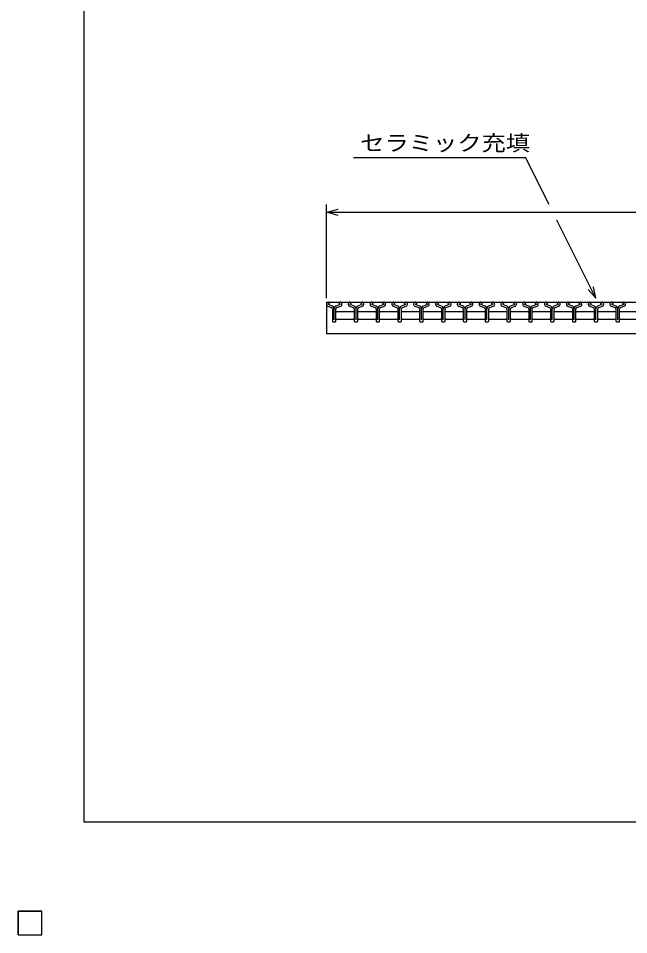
# Model space of a CAD drawing. Units: millimetres, scale not verified. Extents: x -1820 to 1724, y -1285 to 1059.
# Drawn here: x -1820 to -1039, y -1285 to -113 of the extents above; entities that cross this region are included whole.
import ezdxf
from ezdxf.enums import TextEntityAlignment as Align

# ---------------------------------------------------------------- set-up
doc = ezdxf.new("R2010")
doc.units = ezdxf.units.MM
doc.header["$LTSCALE"] = 10
for name, color, linetype, lineweight in [('0_2', 150, 'Continuous', 25), ('16', 3, 'Continuous', 25), ('22', 2, 'Continuous', 25)]:
    doc.layers.add(name, color=color, linetype=linetype, lineweight=lineweight)
doc.styles.add('ベクトル', font='')
doc.styles.get('ベクトル').set_extended_font_data('ベクトル')

msp = doc.modelspace()

# ---------------------------------------------------------------- linework, layer by layer
at = {"layer": '0_2'}
for p, q in [((-1736, -1141), (-1736, 1059)), ((1724, -1141), (-1736, -1141))]:
    msp.add_line(p, q, dxfattribs=at)
at = {"layer": '16'}
for p, q in [((-1426, -476), (-430, -476)), ((-1426, -476), (-1426, -516)), ((-1419.3, -480.53), (-1423.62, -479.01)), ((-1423.46, -478.31), (-1422.02, -477.61)), ((-1422.02, -477.61), (-1422.02, -477.38)), ((-1408.4, -479.01), (-1412.72, -480.53)), ((-1410, -477.38), (-1410, -477.61)), ((-1410, -477.61), (-1408.56, -478.31)), ((-1391.4, -480.53), (-1395.72, -479.01)), ((-1395.56, -478.31), (-1394.12, -477.61)), ((-1394.12, -477.61), (-1394.12, -477.38)), ((-1380.5, -479.01), (-1384.82, -480.53)), ((-1382.1, -477.38), (-1382.1, -477.61)), ((-1382.1, -477.61), (-1380.66, -478.31)), ((-1363.5, -480.53), (-1367.82, -479.01)), ((-1367.66, -478.31), (-1366.22, -477.61)), ((-1366.22, -477.61), (-1366.22, -477.38)), ((-1352.6, -479.01), (-1356.92, -480.53)), ((-1354.2, -477.38), (-1354.2, -477.61)), ((-1354.2, -477.61), (-1352.76, -478.31)), ((-1335.6, -480.53), (-1339.92, -479.01)), ((-1339.76, -478.31), (-1338.32, -477.61)), ((-1338.32, -477.61), (-1338.32, -477.38)), ((-1324.7, -479.01), (-1329.02, -480.53)), ((-1326.3, -477.38), (-1326.3, -477.61)), ((-1326.3, -477.61), (-1324.86, -478.31)), ((-1307.7, -480.53), (-1312.02, -479.01)), ((-1311.86, -478.31), (-1310.42, -477.61)), ((-1310.42, -477.61), (-1310.42, -477.38)), ((-1296.8, -479.01), (-1301.12, -480.53)), ((-1298.4, -477.38), (-1298.4, -477.61)), ((-1298.4, -477.61), (-1296.96, -478.31)), ((-1279.8, -480.53), (-1284.12, -479.01)), ((-1283.96, -478.31), (-1282.52, -477.61)), ((-1282.52, -477.61), (-1282.52, -477.38)), ((-1268.9, -479.01), (-1273.22, -480.53)), ((-1270.5, -477.38), (-1270.5, -477.61)), ((-1270.5, -477.61), (-1269.06, -478.31)), ((-1251.9, -480.53), (-1256.22, -479.01)), ((-1256.06, -478.31), (-1254.62, -477.61)), ((-1254.62, -477.61), (-1254.62, -477.38)), ((-1241, -479.01), (-1245.32, -480.53)), ((-1242.6, -477.38), (-1242.6, -477.61)), ((-1242.6, -477.61), (-1241.16, -478.31)), ((-1224, -480.53), (-1228.32, -479.01)), ((-1228.16, -478.31), (-1226.72, -477.61)), ((-1226.72, -477.61), (-1226.72, -477.38)), ((-1213.1, -479.01), (-1217.42, -480.53)), ((-1214.7, -477.38), (-1214.7, -477.61)), ((-1214.7, -477.61), (-1213.26, -478.31)), ((-1196.1, -480.53), (-1200.42, -479.01)), ((-1200.26, -478.31), (-1198.82, -477.61)), ((-1198.82, -477.61), (-1198.82, -477.38)), ((-1185.2, -479.01), (-1189.52, -480.53)), ((-1186.8, -477.38), (-1186.8, -477.61)), ((-1186.8, -477.61), (-1185.36, -478.31)), ((-1168.2, -480.53), (-1172.52, -479.01)), ((-1172.36, -478.31), (-1170.92, -477.61)), ((-1170.92, -477.61), (-1170.92, -477.38)), ((-1157.3, -479.01), (-1161.62, -480.53)), ((-1158.9, -477.38), (-1158.9, -477.61)), ((-1158.9, -477.61), (-1157.46, -478.31)), ((-1140.3, -480.53), (-1144.62, -479.01)), ((-1144.46, -478.31), (-1143.02, -477.61)), ((-1143.02, -477.61), (-1143.02, -477.38)), ((-1129.4, -479.01), (-1133.72, -480.53)), ((-1131, -477.38), (-1131, -477.61)), ((-1131, -477.61), (-1129.56, -478.31)), ((-1112.4, -480.53), (-1116.72, -479.01)), ((-1116.56, -478.31), (-1115.12, -477.61)), ((-1115.12, -477.61), (-1115.12, -477.38)), ((-1101.5, -479.01), (-1105.82, -480.53)), ((-1103.1, -477.38), (-1103.1, -477.61)), ((-1103.1, -477.61), (-1101.66, -478.31)), ((-1084.5, -480.53), (-1088.82, -479.01)), ((-1088.66, -478.31), (-1087.22, -477.61)), ((-1087.22, -477.61), (-1087.22, -477.38)), ((-1073.6, -479.01), (-1077.92, -480.53)), ((-1075.2, -477.38), (-1075.2, -477.61)), ((-1075.2, -477.61), (-1073.76, -478.31)), ((-1056.6, -480.53), (-1060.92, -479.01)), ((-1060.76, -478.31), (-1059.32, -477.61)), ((-1059.32, -477.61), (-1059.32, -477.38)), ((-1045.7, -479.01), (-1050.02, -480.53)), ((-1047.3, -477.38), (-1047.3, -477.61)), ((-1047.3, -477.61), (-1045.86, -478.31)), ((-1424.38, -481.18), (-1419.51, -482.89)), ((-1418.31, -484.59), (-1418.31, -500.31)), ((-1416, -498.71), (-1416, -484.64)), ((-1413.75, -489), (-1412.75, -488)), ((-1413.71, -500.31), (-1413.71, -484.59)), ((-1412.75, -488), (-1391.35, -488)), ((-1412.51, -482.89), (-1407.64, -481.18)), ((-1396.48, -481.18), (-1391.61, -482.89)), ((-1391.35, -488), (-1390.35, -489)), ((-1390.41, -484.59), (-1390.41, -500.31)), ((-1388.1, -498.71), (-1388.1, -484.64)), ((-1385.85, -489), (-1384.85, -488)), ((-1385.81, -500.31), (-1385.81, -484.59)), ((-1384.85, -488), (-1363.45, -488)), ((-1384.61, -482.89), (-1379.74, -481.18)), ((-1368.58, -481.18), (-1363.71, -482.89)), ((-1363.45, -488), (-1362.45, -489)), ((-1362.51, -484.59), (-1362.51, -500.31)), ((-1360.2, -498.71), (-1360.2, -484.64)), ((-1357.95, -489), (-1356.95, -488)), ((-1357.91, -500.31), (-1357.91, -484.59)), ((-1356.95, -488), (-1335.55, -488)), ((-1356.71, -482.89), (-1351.84, -481.18)), ((-1340.68, -481.18), (-1335.81, -482.89)), ((-1335.55, -488), (-1334.55, -489)), ((-1334.61, -484.59), (-1334.61, -500.31)), ((-1332.3, -498.71), (-1332.3, -484.64)), ((-1330.05, -489), (-1329.05, -488)), ((-1330.01, -500.31), (-1330.01, -484.59)), ((-1329.05, -488), (-1307.65, -488)), ((-1328.81, -482.89), (-1323.94, -481.18)), ((-1312.78, -481.18), (-1307.91, -482.89)), ((-1307.65, -488), (-1306.65, -489)), ((-1306.71, -484.59), (-1306.71, -500.31)), ((-1304.4, -498.71), (-1304.4, -484.64)), ((-1302.15, -489), (-1301.15, -488)), ((-1302.11, -500.31), (-1302.11, -484.59)), ((-1301.15, -488), (-1279.75, -488)), ((-1300.91, -482.89), (-1296.04, -481.18)), ((-1284.88, -481.18), (-1280.01, -482.89)), ((-1279.75, -488), (-1278.75, -489)), ((-1278.81, -484.59), (-1278.81, -500.31)), ((-1276.5, -498.71), (-1276.5, -484.64)), ((-1274.25, -489), (-1273.25, -488)), ((-1274.21, -500.31), (-1274.21, -484.59)), ((-1273.25, -488), (-1251.85, -488)), ((-1273.01, -482.89), (-1268.14, -481.18)), ((-1256.98, -481.18), (-1252.11, -482.89)), ((-1251.85, -488), (-1250.85, -489)), ((-1250.91, -484.59), (-1250.91, -500.31)), ((-1248.6, -498.71), (-1248.6, -484.64)), ((-1246.35, -489), (-1245.35, -488)), ((-1246.31, -500.31), (-1246.31, -484.59)), ((-1245.35, -488), (-1223.95, -488)), ((-1245.11, -482.89), (-1240.24, -481.18)), ((-1229.08, -481.18), (-1224.21, -482.89)), ((-1223.95, -488), (-1222.95, -489)), ((-1223.01, -484.59), (-1223.01, -500.31)), ((-1220.7, -498.71), (-1220.7, -484.64)), ((-1218.45, -489), (-1217.45, -488)), ((-1218.41, -500.31), (-1218.41, -484.59)), ((-1217.45, -488), (-1196.05, -488)), ((-1217.21, -482.89), (-1212.34, -481.18)), ((-1201.18, -481.18), (-1196.31, -482.89)), ((-1196.05, -488), (-1195.05, -489)), ((-1195.11, -484.59), (-1195.11, -500.31)), ((-1192.8, -498.71), (-1192.8, -484.64)), ((-1190.55, -489), (-1189.55, -488)), ((-1190.51, -500.31), (-1190.51, -484.59)), ((-1189.55, -488), (-1168.15, -488)), ((-1189.31, -482.89), (-1184.44, -481.18)), ((-1173.28, -481.18), (-1168.41, -482.89)), ((-1168.15, -488), (-1167.15, -489)), ((-1167.21, -484.59), (-1167.21, -500.31)), ((-1164.9, -498.71), (-1164.9, -484.64)), ((-1162.65, -489), (-1161.65, -488)), ((-1162.61, -500.31), (-1162.61, -484.59)), ((-1161.65, -488), (-1140.25, -488)), ((-1161.41, -482.89), (-1156.54, -481.18)), ((-1145.38, -481.18), (-1140.51, -482.89)), ((-1140.25, -488), (-1139.25, -489)), ((-1139.31, -484.59), (-1139.31, -500.31)), ((-1137, -498.71), (-1137, -484.64)), ((-1134.75, -489), (-1133.75, -488)), ((-1134.71, -500.31), (-1134.71, -484.59)), ((-1133.75, -488), (-1112.35, -488)), ((-1133.51, -482.89), (-1128.64, -481.18)), ((-1117.48, -481.18), (-1112.61, -482.89)), ((-1112.35, -488), (-1111.35, -489)), ((-1111.41, -484.59), (-1111.41, -500.31)), ((-1109.1, -498.71), (-1109.1, -484.64)), ((-1106.85, -489), (-1105.85, -488)), ((-1106.81, -500.31), (-1106.81, -484.59)), ((-1105.85, -488), (-1084.45, -488)), ((-1105.61, -482.89), (-1100.74, -481.18)), ((-1089.58, -481.18), (-1084.71, -482.89)), ((-1084.45, -488), (-1083.45, -489)), ((-1083.51, -484.59), (-1083.51, -500.31)), ((-1081.2, -498.71), (-1081.2, -484.64)), ((-1078.95, -489), (-1077.95, -488)), ((-1078.91, -500.31), (-1078.91, -484.59)), ((-1077.95, -488), (-1056.55, -488)), ((-1077.71, -482.89), (-1072.84, -481.18)), ((-1061.68, -481.18), (-1056.81, -482.89)), ((-1056.55, -488), (-1055.55, -489)), ((-1055.61, -484.59), (-1055.61, -500.31)), ((-1053.3, -498.71), (-1053.3, -484.64)), ((-1051.05, -489), (-1050.05, -488)), ((-1051.01, -500.31), (-1051.01, -484.59)), ((-1050.05, -488), (-1028.65, -488)), ((-1049.81, -482.89), (-1044.94, -481.18)), ((-1417.61, -501.01), (-1414.41, -501.01)), ((-1412.75, -498), (-1413.75, -497)), ((-1391.35, -498), (-1412.75, -498)), ((-1390.35, -497), (-1391.35, -498)), ((-1389.71, -501.01), (-1386.51, -501.01)), ((-1384.85, -498), (-1385.85, -497)), ((-1363.45, -498), (-1384.85, -498)), ((-1362.45, -497), (-1363.45, -498)), ((-1361.81, -501.01), (-1358.61, -501.01)), ((-1356.95, -498), (-1357.95, -497)), ((-1335.55, -498), (-1356.95, -498)), ((-1334.55, -497), (-1335.55, -498)), ((-1333.91, -501.01), (-1330.71, -501.01)), ((-1329.05, -498), (-1330.05, -497)), ((-1307.65, -498), (-1329.05, -498)), ((-1306.65, -497), (-1307.65, -498)), ((-1306.01, -501.01), (-1302.81, -501.01)), ((-1301.15, -498), (-1302.15, -497)), ((-1279.75, -498), (-1301.15, -498)), ((-1278.75, -497), (-1279.75, -498)), ((-1278.11, -501.01), (-1274.91, -501.01)), ((-1273.25, -498), (-1274.25, -497)), ((-1251.85, -498), (-1273.25, -498)), ((-1250.85, -497), (-1251.85, -498)), ((-1250.21, -501.01), (-1247.01, -501.01)), ((-1245.35, -498), (-1246.35, -497)), ((-1223.95, -498), (-1245.35, -498)), ((-1222.95, -497), (-1223.95, -498)), ((-1222.31, -501.01), (-1219.11, -501.01)), ((-1217.45, -498), (-1218.45, -497)), ((-1196.05, -498), (-1217.45, -498)), ((-1195.05, -497), (-1196.05, -498)), ((-1194.41, -501.01), (-1191.21, -501.01)), ((-1189.55, -498), (-1190.55, -497)), ((-1168.15, -498), (-1189.55, -498)), ((-1167.15, -497), (-1168.15, -498)), ((-1166.51, -501.01), (-1163.31, -501.01)), ((-1161.65, -498), (-1162.65, -497)), ((-1140.25, -498), (-1161.65, -498)), ((-1139.25, -497), (-1140.25, -498)), ((-1138.61, -501.01), (-1135.41, -501.01)), ((-1133.75, -498), (-1134.75, -497)), ((-1112.35, -498), (-1133.75, -498)), ((-1111.35, -497), (-1112.35, -498)), ((-1110.71, -501.01), (-1107.51, -501.01)), ((-1105.85, -498), (-1106.85, -497)), ((-1084.45, -498), (-1105.85, -498)), ((-1083.45, -497), (-1084.45, -498)), ((-1082.81, -501.01), (-1079.61, -501.01)), ((-1077.95, -498), (-1078.95, -497)), ((-1056.55, -498), (-1077.95, -498)), ((-1055.55, -497), (-1056.55, -498)), ((-1054.91, -501.01), (-1051.71, -501.01)), ((-1050.05, -498), (-1051.05, -497)), ((-1028.65, -498), (-1050.05, -498)), ((-1426, -516), (-430, -516)), ((-1820, -1255), (-1790, -1255)), ((-1820, -1285), (-1820, -1255)), ((-1820, -1255), (-1790, -1255)), ((-1820, -1285), (-1820, -1255)), ((-1820, -1255), (-1790, -1255)), ((-1820, -1285), (-1820, -1255)), ((-1820, -1255), (-1790, -1255)), ((-1820, -1285), (-1820, -1255)), ((-1820, -1255), (-1790, -1255)), ((-1820, -1285), (-1820, -1255)), ((-1790, -1285), (-1790, -1255)), ((-1790, -1285), (-1790, -1255)), ((-1790, -1285), (-1790, -1255)), ((-1790, -1285), (-1790, -1255)), ((-1790, -1285), (-1790, -1255)), ((-1820, -1285), (-1790, -1285)), ((-1820, -1285), (-1790, -1285)), ((-1820, -1285), (-1790, -1285)), ((-1820, -1285), (-1790, -1285)), ((-1820, -1285), (-1790, -1285))]:
    msp.add_line(p, q, dxfattribs=at)
for centre, radius, start, end in [((-1423.31, -478.7), 2.7, 90.98, 246.68), ((-1423.29, -478.72), 0.44, 111.91, 222.33), ((-1423.47, -477.45), 1.45, 2.5, 85.55), ((-1408.55, -477.45), 1.45, 94.45, 177.5), ((-1408.71, -478.7), 2.7, 293.32, 89.02002), ((-1408.73, -478.72), 0.44, 317.67, 68.08999), ((-1395.41, -478.7), 2.7, 90.98, 246.68), ((-1395.39, -478.72), 0.44, 111.91, 222.33), ((-1395.57, -477.45), 1.45, 2.5, 85.55), ((-1380.65, -477.45), 1.45, 94.45, 177.5), ((-1380.81, -478.7), 2.7, 293.32, 89.02002), ((-1380.83, -478.72), 0.44, 317.67, 68.08999), ((-1367.51, -478.7), 2.7, 90.98, 246.68), ((-1367.49, -478.72), 0.44, 111.91, 222.33), ((-1367.67, -477.45), 1.45, 2.5, 85.55), ((-1352.75, -477.45), 1.45, 94.45, 177.5), ((-1352.91, -478.7), 2.7, 293.32, 89.02002), ((-1352.93, -478.72), 0.44, 317.67, 68.08999), ((-1339.61, -478.7), 2.7, 90.98, 246.68), ((-1339.59, -478.72), 0.44, 111.91, 222.33), ((-1339.77, -477.45), 1.45, 2.5, 85.55), ((-1324.85, -477.45), 1.45, 94.45, 177.5), ((-1325.01, -478.7), 2.7, 293.32, 89.02002), ((-1325.03, -478.72), 0.44, 317.67, 68.08999), ((-1311.71, -478.7), 2.7, 90.98, 246.68), ((-1311.69, -478.72), 0.44, 111.91, 222.33), ((-1311.87, -477.45), 1.45, 2.5, 85.55), ((-1296.95, -477.45), 1.45, 94.45, 177.5), ((-1297.11, -478.7), 2.7, 293.32, 89.02002), ((-1297.13, -478.72), 0.44, 317.67, 68.08999), ((-1283.81, -478.7), 2.7, 90.98, 246.68), ((-1283.79, -478.72), 0.44, 111.91, 222.33), ((-1283.97, -477.45), 1.45, 2.5, 85.55), ((-1269.05, -477.45), 1.45, 94.45, 177.5), ((-1269.21, -478.7), 2.7, 293.32, 89.02002), ((-1269.23, -478.72), 0.44, 317.67, 68.08999), ((-1255.91, -478.7), 2.7, 90.98, 246.68), ((-1255.89, -478.72), 0.44, 111.91, 222.33), ((-1256.07, -477.45), 1.45, 2.5, 85.55), ((-1241.15, -477.45), 1.45, 94.45, 177.5), ((-1241.31, -478.7), 2.7, 293.32, 89.02002), ((-1241.33, -478.72), 0.44, 317.67, 68.08999), ((-1228.01, -478.7), 2.7, 90.98, 246.68), ((-1227.99, -478.72), 0.44, 111.91, 222.33), ((-1228.17, -477.45), 1.45, 2.5, 85.55), ((-1213.25, -477.45), 1.45, 94.45, 177.5), ((-1213.41, -478.7), 2.7, 293.32, 89.02002), ((-1213.43, -478.72), 0.44, 317.67, 68.08999), ((-1200.11, -478.7), 2.7, 90.98, 246.68), ((-1200.09, -478.72), 0.44, 111.91, 222.33), ((-1200.27, -477.45), 1.45, 2.5, 85.55), ((-1185.35, -477.45), 1.45, 94.45, 177.5), ((-1185.51, -478.7), 2.7, 293.32, 89.02002), ((-1185.53, -478.72), 0.44, 317.67, 68.08999), ((-1172.21, -478.7), 2.7, 90.98, 246.68), ((-1172.19, -478.72), 0.44, 111.91, 222.33), ((-1172.37, -477.45), 1.45, 2.5, 85.55), ((-1157.45, -477.45), 1.45, 94.45, 177.5), ((-1157.61, -478.7), 2.7, 293.32, 89.02002), ((-1157.63, -478.72), 0.44, 317.67, 68.08999), ((-1144.31, -478.7), 2.7, 90.98, 246.68), ((-1144.29, -478.72), 0.44, 111.91, 222.33), ((-1144.47, -477.45), 1.45, 2.5, 85.55), ((-1129.55, -477.45), 1.45, 94.45, 177.5), ((-1129.71, -478.7), 2.7, 293.32, 89.02002), ((-1129.73, -478.72), 0.44, 317.67, 68.08999), ((-1116.41, -478.7), 2.7, 90.98, 246.68), ((-1116.39, -478.72), 0.44, 111.91, 222.33), ((-1116.57, -477.45), 1.45, 2.5, 85.55), ((-1101.65, -477.45), 1.45, 94.45, 177.5), ((-1101.81, -478.7), 2.7, 293.32, 89.02002), ((-1101.83, -478.72), 0.44, 317.67, 68.08999), ((-1088.51, -478.7), 2.7, 90.98, 246.68), ((-1088.49, -478.72), 0.44, 111.91, 222.33), ((-1088.67, -477.45), 1.45, 2.5, 85.55), ((-1073.75, -477.45), 1.45, 94.45, 177.5), ((-1073.91, -478.7), 2.7, 293.32, 89.02002), ((-1073.93, -478.72), 0.44, 317.67, 68.08999), ((-1060.61, -478.7), 2.7, 90.98, 246.68), ((-1060.59, -478.72), 0.44, 111.91, 222.33), ((-1060.77, -477.45), 1.45, 2.5, 85.55), ((-1045.85, -477.45), 1.45, 94.45, 177.5), ((-1046.01, -478.7), 2.7, 293.32, 89.02002), ((-1046.03, -478.72), 0.44, 317.67, 68.08999), ((-1420.11, -484.59), 1.8, 0, 70.58), ((-1420.59, -484.94), 4.6, 3.78, 73.7), ((-1411.43, -484.94), 4.6, 106.3, 176.22), ((-1411.91, -484.59), 1.8, 109.42, 180), ((-1392.21, -484.59), 1.8, 0, 70.58), ((-1392.69, -484.94), 4.6, 3.78, 73.7), ((-1383.53, -484.94), 4.6, 106.3, 176.22), ((-1384.01, -484.59), 1.8, 109.42, 180), ((-1364.31, -484.59), 1.8, 0, 70.58), ((-1364.79, -484.94), 4.6, 3.78, 73.7), ((-1355.63, -484.94), 4.6, 106.3, 176.22), ((-1356.11, -484.59), 1.8, 109.42, 180), ((-1336.41, -484.59), 1.8, 0, 70.58), ((-1336.89, -484.94), 4.6, 3.78, 73.7), ((-1327.73, -484.94), 4.6, 106.3, 176.22), ((-1328.21, -484.59), 1.8, 109.42, 180), ((-1308.51, -484.59), 1.8, 0, 70.58), ((-1308.99, -484.94), 4.6, 3.78, 73.7), ((-1299.83, -484.94), 4.6, 106.3, 176.22), ((-1300.31, -484.59), 1.8, 109.42, 180), ((-1280.61, -484.59), 1.8, 0, 70.58), ((-1281.09, -484.94), 4.6, 3.78, 73.7), ((-1271.93, -484.94), 4.6, 106.3, 176.22), ((-1272.41, -484.59), 1.8, 109.42, 180), ((-1252.71, -484.59), 1.8, 0, 70.58), ((-1253.19, -484.94), 4.6, 3.78, 73.7), ((-1244.03, -484.94), 4.6, 106.3, 176.22), ((-1244.51, -484.59), 1.8, 109.42, 180), ((-1224.81, -484.59), 1.8, 0, 70.58), ((-1225.29, -484.94), 4.6, 3.78, 73.7), ((-1216.13, -484.94), 4.6, 106.3, 176.22), ((-1216.61, -484.59), 1.8, 109.42, 180), ((-1196.91, -484.59), 1.8, 0, 70.58), ((-1197.39, -484.94), 4.6, 3.78, 73.7), ((-1188.23, -484.94), 4.6, 106.3, 176.22), ((-1188.71, -484.59), 1.8, 109.42, 180), ((-1169.01, -484.59), 1.8, 0, 70.58), ((-1169.49, -484.94), 4.6, 3.78, 73.7), ((-1160.33, -484.94), 4.6, 106.3, 176.22), ((-1160.81, -484.59), 1.8, 109.42, 180), ((-1141.11, -484.59), 1.8, 0, 70.58), ((-1141.59, -484.94), 4.6, 3.78, 73.7), ((-1132.43, -484.94), 4.6, 106.3, 176.22), ((-1132.91, -484.59), 1.8, 109.42, 180), ((-1113.21, -484.59), 1.8, 0, 70.58), ((-1113.69, -484.94), 4.6, 3.78, 73.7), ((-1104.53, -484.94), 4.6, 106.3, 176.22), ((-1105.01, -484.59), 1.8, 109.42, 180), ((-1085.31, -484.59), 1.8, 0, 70.58), ((-1085.79, -484.94), 4.6, 3.78, 73.7), ((-1076.63, -484.94), 4.6, 106.3, 176.22), ((-1077.11, -484.59), 1.8, 109.42, 180), ((-1057.41, -484.59), 1.8, 0, 70.58), ((-1057.89, -484.94), 4.6, 3.78, 73.7), ((-1048.73, -484.94), 4.6, 106.3, 176.22), ((-1049.21, -484.59), 1.8, 109.42, 180), ((-1417.61, -500.31), 0.7, 180, 270), ((-1414.41, -500.31), 0.7, 270, 0), ((-1389.71, -500.31), 0.7, 180, 270), ((-1386.51, -500.31), 0.7, 270, 0), ((-1361.81, -500.31), 0.7, 180, 270), ((-1358.61, -500.31), 0.7, 270, 0), ((-1333.91, -500.31), 0.7, 180, 270), ((-1330.71, -500.31), 0.7, 270, 0), ((-1306.01, -500.31), 0.7, 180, 270), ((-1302.81, -500.31), 0.7, 270, 0), ((-1278.11, -500.31), 0.7, 180, 270), ((-1274.91, -500.31), 0.7, 270, 0), ((-1250.21, -500.31), 0.7, 180, 270), ((-1247.01, -500.31), 0.7, 270, 0), ((-1222.31, -500.31), 0.7, 180, 270), ((-1219.11, -500.31), 0.7, 270, 0), ((-1194.41, -500.31), 0.7, 180, 270), ((-1191.21, -500.31), 0.7, 270, 0), ((-1166.51, -500.31), 0.7, 180, 270), ((-1163.31, -500.31), 0.7, 270, 0), ((-1138.61, -500.31), 0.7, 180, 270), ((-1135.41, -500.31), 0.7, 270, 0), ((-1110.71, -500.31), 0.7, 180, 270), ((-1107.51, -500.31), 0.7, 270, 0), ((-1082.81, -500.31), 0.7, 180, 270), ((-1079.61, -500.31), 0.7, 270, 0), ((-1054.91, -500.31), 0.7, 180, 270), ((-1051.71, -500.31), 0.7, 270, 0)]:
    msp.add_arc(centre, radius, start, end, dxfattribs=at)
at = {"layer": '22', "color": 4}
for p, q in [((-1391.2, -291), (-1171.2, -291)), ((-1141.2, -351), (-1171.2, -291)), ((-1426, -471), (-1426, -351)), ((-1426, -361), (-1411, -357)), ((-1411, -365), (-1426, -361)), ((-1426, -361), (-430, -361)), ((-1081.2, -471), (-1131.2, -371)), ((-1081.2, -471), (-1084.2, -456.4)), ((-1081.2, -471), (-1091.2, -460)), ((-1790, -1255), (-1820, -1255)), ((-1820, -1255), (-1820, -1285)), ((-1790, -1255), (-1820, -1255)), ((-1820, -1255), (-1820, -1285)), ((-1790, -1255), (-1820, -1255)), ((-1820, -1255), (-1820, -1285)), ((-1790, -1285), (-1790, -1255)), ((-1790, -1285), (-1790, -1255)), ((-1790, -1285), (-1790, -1255)), ((-1820, -1285), (-1790, -1285)), ((-1820, -1285), (-1790, -1285)), ((-1820, -1285), (-1790, -1285))]:
    msp.add_line(p, q, dxfattribs=at)
at = {"layer": '22'}
for p, q in [((-1790, -1255), (-1820, -1255)), ((-1820, -1255), (-1820, -1285)), ((-1790, -1255), (-1820, -1255)), ((-1820, -1255), (-1820, -1285)), ((-1790, -1255), (-1820, -1255)), ((-1820, -1255), (-1820, -1285)), ((-1790, -1285), (-1790, -1255)), ((-1790, -1285), (-1790, -1255)), ((-1790, -1285), (-1790, -1255)), ((-1820, -1285), (-1790, -1285)), ((-1820, -1285), (-1790, -1285)), ((-1820, -1285), (-1790, -1285))]:
    msp.add_line(p, q, dxfattribs=at)

# ---------------------------------------------------------------- texts
at = {"layer": '22', "style": 'ベクトル', "width": 1.15}
msp.add_text('セラミック充填', height=19.79, dxfattribs=at).set_placement((-1382.7, -272.5), align=Align.MIDDLE_LEFT)

doc.saveas('drawing.dxf')
